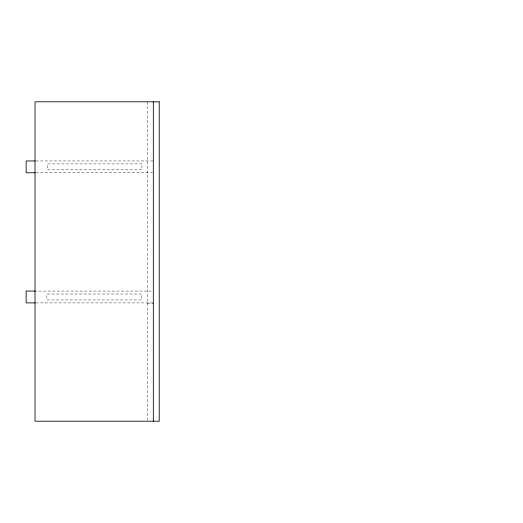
<?xml version="1.0" encoding="UTF-8"?>
<svg xmlns="http://www.w3.org/2000/svg" width="523" height="523" viewBox="0 0 523 523"><rect width="100%" height="100%" fill="white"/><g stroke="black" fill="none" stroke-linecap="round" stroke-linejoin="round"><path stroke-width="0.39" stroke-dasharray="2.62 1.96" d="M35.839 160.953L153.317 160.953M35.93 172.78L152.5 172.78M34.23 291.076L153.317 291.076M35.93 302.902L153.317 302.902M147.401 303.235L153.317 303.235M147.401 101.802L147.401 420.381M141.942 163.908L47.305 163.908L47.305 169.825L141.942 169.825L141.942 163.908M141.485 294.031L46.854 294.031L46.854 299.947L141.485 299.947L141.485 294.031"/><path stroke-width="0.78" d="M35.119 160.953L26.15 160.953L26.15 172.78L35.119 172.78M35.119 291.076L26.15 291.076L26.15 302.902L35.119 302.902M153.317 101.802L153.317 421.198M159.227 101.802L35.021 101.802L35.021 421.198L159.227 421.198L159.227 101.802"/></g></svg>
